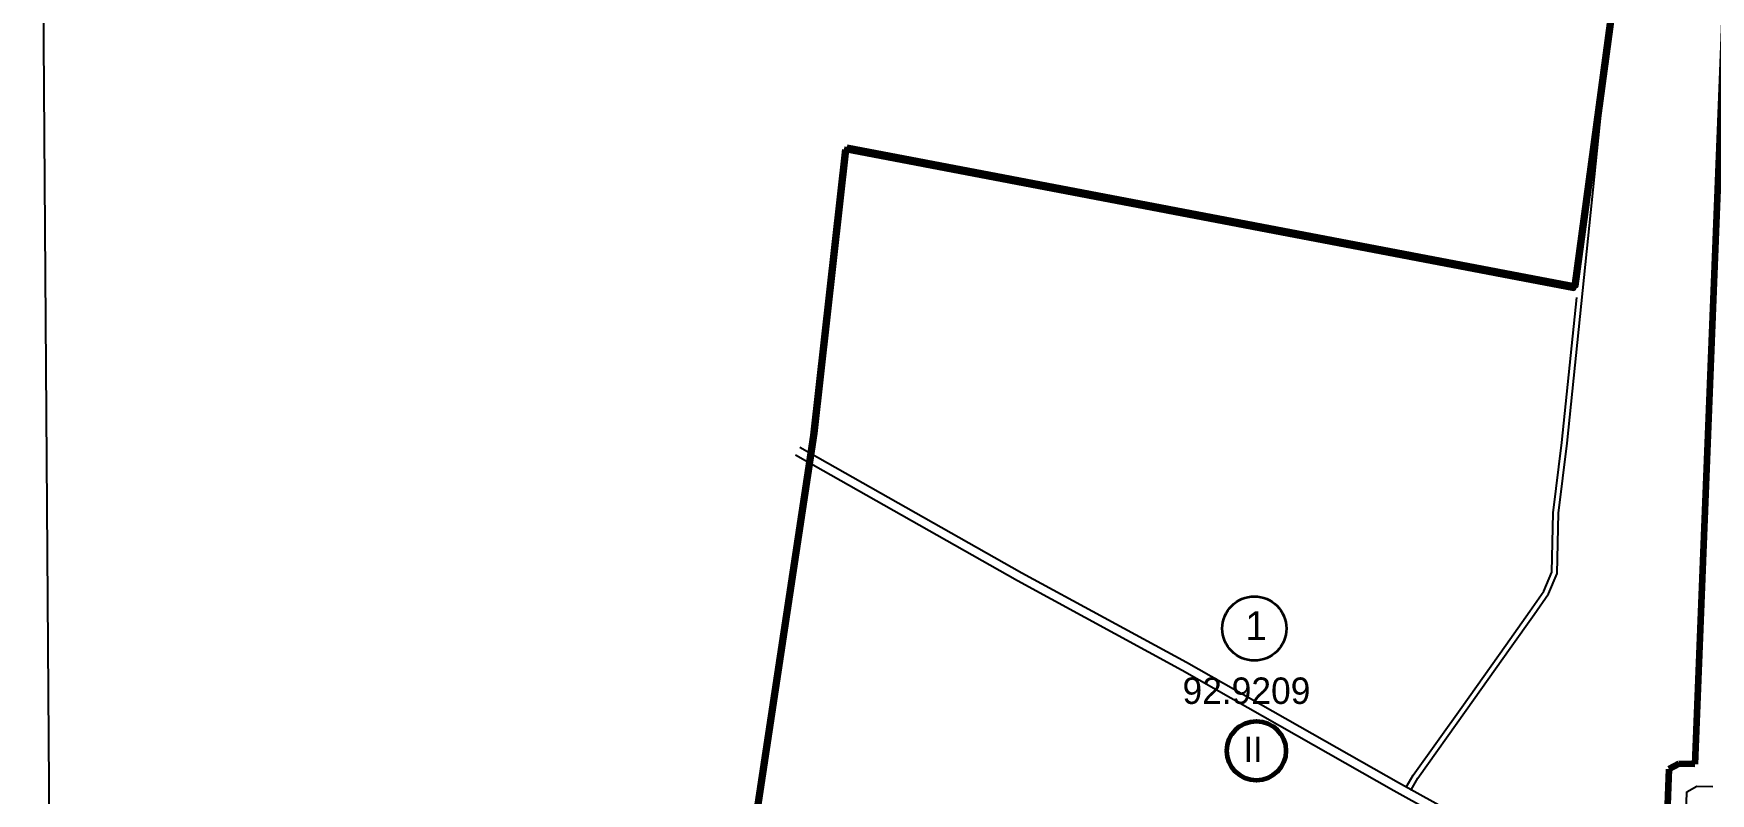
# Model space of a CAD drawing. Header units: millimetres. Extents: x 1378883 to 1389513, y 5662980 to 5673292.
# Drawn here: x 1378883 to 1380724, y 5670741 to 5671576 of the extents above; entities that cross this region are included whole.
import ezdxf
from ezdxf.enums import TextEntityAlignment as Align

# ---------------------------------------------------------------- set-up
doc = ezdxf.new("R2010")
doc.units = ezdxf.units.MM
doc.layers.add('_5Інше', color=252, linetype='Continuous', lineweight=25)
for name, color, linetype in [('N-raion', 1, 'Continuous'), ('zona', 3, 'Continuous'), ('вулиці', 7, 'Continuous'), ('ВулНазва', 7, 'Continuous'), ('КартаСкан', 252, 'Continuous'), ('межа по генплану', 7, 'Continuous'), ('район', 6, 'Continuous')]:
    doc.layers.add(name, color=color, linetype=linetype)
picture_1 = doc.add_image_def('image1.tif', size_in_pixel=(29607, 29619))

# ---------------------------------------------------------------- blocks, each defined once
blk = doc.blocks.new('ЛвЗд')
at = {"layer": '_5Інше', "color": 204, "linetype": 'Continuous'}
for points in [[(43777.261, 28489.347), (43779.119, 28537.788)], [(43779.119, 28537.788), (43790.173, 28543.754)], [(43790.173, 28543.754), (43807.741, 28543.381)]]:
    blk.add_lwpolyline(points, dxfattribs=at)

msp = doc.modelspace()

# ---------------------------------------------------------------- linework, layer by layer
at = {"layer": 'N-raion', "color": 1, "lineweight": 35}
msp.add_circle((1380223.5, 5670922.3), 35.2, dxfattribs=at)
at = {"layer": 'zona', "color": 3, "lineweight": 60}
msp.add_circle((1380225.7, 5670788.1), 32.5, dxfattribs=at)
at = {"layer": 'вулиці', "color": 7}
for points in [[(1380395.6, 5670745.2), (1380403, 5670758), (1380456.1, 5670832.6), (1380504.4, 5670900.6), (1380530.9, 5670937.8), (1380546.6, 5670960.4), (1380556.1, 5670982.8), (1380557.6, 5671048.8), (1380567.1, 5671125.7), (1380620.2, 5671643.3)], [(1380390.3, 5670748.1), (1380398, 5670761.3), (1380451.2, 5670836.1), (1380499.5, 5670904), (1380526, 5670941.2), (1380541.4, 5670963.3), (1380550.2, 5670984.1), (1380551.6, 5671049.3), (1380561.2, 5671126.4), (1380577.5, 5671285.8)], [(1380712.5, 5670554.9), (1380702.6, 5670560.3), (1380547.5, 5670649.5), (1380376.7, 5670744.2), (1380144.2, 5670876.3), (1379963.3, 5670974.5), (1379719.6, 5671112.5)], [(1380712.7, 5670566.3), (1380707.5, 5670569.1), (1380552.5, 5670658.3), (1380381.6, 5670753), (1380149.1, 5670885.1), (1379968.1, 5670983.2), (1379724.5, 5671121.2)], [(1380395.5, 5670745.1), (1380395.5, 5670745.1), (1380395.6, 5670745.2)]]:
    msp.add_lwpolyline(points, dxfattribs=at)
at = {"layer": 'межа по генплану', "color": 5, "lineweight": 70}
for points in [[(1379773.9, 5671448.2), (1380574.4, 5671295.7), (1380616.9, 5671610.9)], [(1379773.9, 5671448.2), (1380574.4, 5671295.7), (1380616.9, 5671610.9)], [(1380846.2, 5668252.3), (1380908.9, 5668415.1), (1380856.5, 5668417.4), (1380976.3, 5668645.2), (1381051.9, 5668822.7), (1381065.3, 5668887), (1381061.5, 5669054.9), (1381053.2, 5669128.9), (1381016.4, 5669239.9), (1380935.5, 5669351.2), (1380850.7, 5669435.2), (1380734.7, 5669513.6), (1380628.3, 5669556.3), (1380536.5, 5669570.6), (1380431.5, 5669569.3), (1380313.6, 5669551.8), (1380223.1, 5669517.5), (1380140.9, 5669474.3), (1379693.3, 5669211.8), (1379499.2, 5669437.7), (1379591.3, 5670236.7), (1379639.8, 5670479), (1379738.6, 5671134.1), (1379773.9, 5671448.2)], [(1380846.2, 5668252.3), (1380908.9, 5668415.1), (1380856.5, 5668417.4), (1380976.3, 5668645.2), (1381051.9, 5668822.7), (1381065.3, 5668887), (1381061.5, 5669054.9), (1381053.2, 5669128.9), (1381016.4, 5669239.9), (1380935.5, 5669351.2), (1380850.7, 5669435.2), (1380734.7, 5669513.6), (1380628.3, 5669556.3), (1380536.5, 5669570.6), (1380431.5, 5669569.3), (1380313.6, 5669551.8), (1380223.1, 5669517.5), (1380140.9, 5669474.3), (1379693.3, 5669211.8), (1379499.2, 5669437.7), (1379591.3, 5670236.7), (1379639.8, 5670479), (1379738.6, 5671134.1), (1379773.9, 5671448.2)]]:
    msp.add_lwpolyline(points, dxfattribs=at)
at = {"layer": 'межа по генплану', "color": 3, "lineweight": 70}
for points in [[(1379773.9, 5671448.2), (1380574.4, 5671295.7), (1380616.9, 5671610.9)], [(1379773.9, 5671448.2), (1380574.4, 5671295.7), (1380616.9, 5671610.9)], [(1379773.9, 5671448.2), (1380574.4, 5671295.7), (1380616.9, 5671610.9)], [(1380846.2, 5668252.3), (1380908.9, 5668415.1), (1380856.5, 5668417.4), (1380976.3, 5668645.2), (1381051.9, 5668822.7), (1381065.3, 5668887), (1381061.5, 5669054.9), (1381053.2, 5669128.9), (1381016.4, 5669239.9), (1380935.5, 5669351.2), (1380850.7, 5669435.2), (1380734.7, 5669513.6), (1380628.3, 5669556.3), (1380536.5, 5669570.6), (1380431.5, 5669569.3), (1380313.6, 5669551.8), (1380223.1, 5669517.5), (1380140.9, 5669474.3), (1379693.3, 5669211.8), (1379499.2, 5669437.7), (1379591.3, 5670236.7), (1379639.8, 5670479), (1379738.6, 5671134.1), (1379773.9, 5671448.2)], [(1380846.2, 5668252.3), (1380908.9, 5668415.1), (1380856.5, 5668417.4), (1380976.3, 5668645.2), (1381051.9, 5668822.7), (1381065.3, 5668887), (1381061.5, 5669054.9), (1381053.2, 5669128.9), (1381016.4, 5669239.9), (1380935.5, 5669351.2), (1380850.7, 5669435.2), (1380734.7, 5669513.6), (1380628.3, 5669556.3), (1380536.5, 5669570.6), (1380431.5, 5669569.3), (1380313.6, 5669551.8), (1380223.1, 5669517.5), (1380140.9, 5669474.3), (1379693.3, 5669211.8), (1379499.2, 5669437.7), (1379591.3, 5670236.7), (1379639.8, 5670479), (1379738.6, 5671134.1), (1379773.9, 5671448.2)], [(1380846.2, 5668252.3), (1380908.9, 5668415.1), (1380856.5, 5668417.4), (1380976.3, 5668645.2), (1381051.9, 5668822.7), (1381065.3, 5668887), (1381061.5, 5669054.9), (1381053.2, 5669128.9), (1381016.4, 5669239.9), (1380935.5, 5669351.2), (1380850.7, 5669435.2), (1380734.7, 5669513.6), (1380628.3, 5669556.3), (1380536.5, 5669570.6), (1380431.5, 5669569.3), (1380313.6, 5669551.8), (1380223.1, 5669517.5), (1380140.9, 5669474.3), (1379693.3, 5669211.8), (1379499.2, 5669437.7), (1379591.3, 5670236.7), (1379639.8, 5670479), (1379738.6, 5671134.1), (1379773.9, 5671448.2)]]:
    msp.add_lwpolyline(points, dxfattribs=at)
at = {"layer": 'межа по генплану', "color": 2, "lineweight": 70}
for points in [[(1379773.9, 5671448.2), (1380574.4, 5671295.7), (1380616.9, 5671610.9)], [(1380846.2, 5668252.3), (1380908.9, 5668415.1), (1380856.5, 5668417.4), (1380976.3, 5668645.2), (1381051.9, 5668822.7), (1381065.3, 5668887), (1381061.5, 5669054.9), (1381053.2, 5669128.9), (1381016.4, 5669239.9), (1380935.5, 5669351.2), (1380850.7, 5669435.2), (1380734.7, 5669513.6), (1380628.3, 5669556.3), (1380536.5, 5669570.6), (1380431.5, 5669569.3), (1380313.6, 5669551.8), (1380223.1, 5669517.5), (1380140.9, 5669474.3), (1379693.3, 5669211.8), (1379499.2, 5669437.7), (1379591.3, 5670236.7), (1379639.8, 5670479), (1379738.6, 5671134.1), (1379773.9, 5671448.2)]]:
    msp.add_lwpolyline(points, dxfattribs=at)
at = {"layer": 'межа по генплану', "color": 1, "lineweight": 70}
for points in [[(1379776.3, 5671451), (1380576.8, 5671298.5), (1380619.3, 5671613.7)], [(1380848.6, 5668255.1), (1380911.3, 5668417.9), (1380858.9, 5668420.2), (1380978.7, 5668648), (1381054.3, 5668825.5), (1381067.7, 5668889.8), (1381063.9, 5669057.7), (1381055.6, 5669131.7), (1381018.8, 5669242.7), (1380937.9, 5669354), (1380853.2, 5669438), (1380737.1, 5669516.4), (1380630.7, 5669559.1), (1380538.9, 5669573.4), (1380433.9, 5669572.1), (1380316, 5669554.6), (1380225.5, 5669520.3), (1380143.3, 5669477.1), (1379695.7, 5669214.6), (1379501.6, 5669440.5), (1379593.7, 5670239.5), (1379642.2, 5670481.8), (1379741, 5671136.9), (1379776.3, 5671451)]]:
    msp.add_lwpolyline(points, dxfattribs=at)
at = {"layer": 'район', "color": 6, "lineweight": 100}
for p, q in [((1380741.6, 5671649.9), (1380707.1, 5670773.5)), ((1380689.5, 5670773.8), (1380678.5, 5670767.8)), ((1380707.1, 5670773.5), (1380689.5, 5670773.8)), ((1380678.5, 5670767.8), (1380676.9, 5670719.3))]:
    msp.add_line(p, q, dxfattribs=at)

# ---------------------------------------------------------------- block references
at = {"layer": 'ВулНазва', "color": 7, "lineweight": 9, "rotation": 0.3369352804470327}
msp.add_blockref('ЛвЗд', (1337088, 5641948.4), dxfattribs=at)

# ---------------------------------------------------------------- texts
at = {"layer": 'N-raion', "color": 1, "lineweight": 35}
msp.add_text('1', height=31.7, dxfattribs=at).set_placement((1380213.5, 5670909.6))
msp.add_text('92.9209', height=29.05, dxfattribs=at).set_placement((1380214.8, 5670839.5), align=Align.CENTER)
at = {"layer": 'zona', "color": 3, "lineweight": 60}
msp.add_text('ІІ', height=27.66, dxfattribs=at).set_placement((1380211.8, 5670775.8))

# ---------------------------------------------------------------- pictures from other files: only their frames are drawn
at = {"layer": 'КартаСкан'}
image = msp.add_image(picture_1, insert=(1378952, 5663192.3), size_in_units=(10026.9, 10031), rotation=0.39543, dxfattribs=at)
image.dxf.flags = 15

doc.saveas('drawing.dxf')
